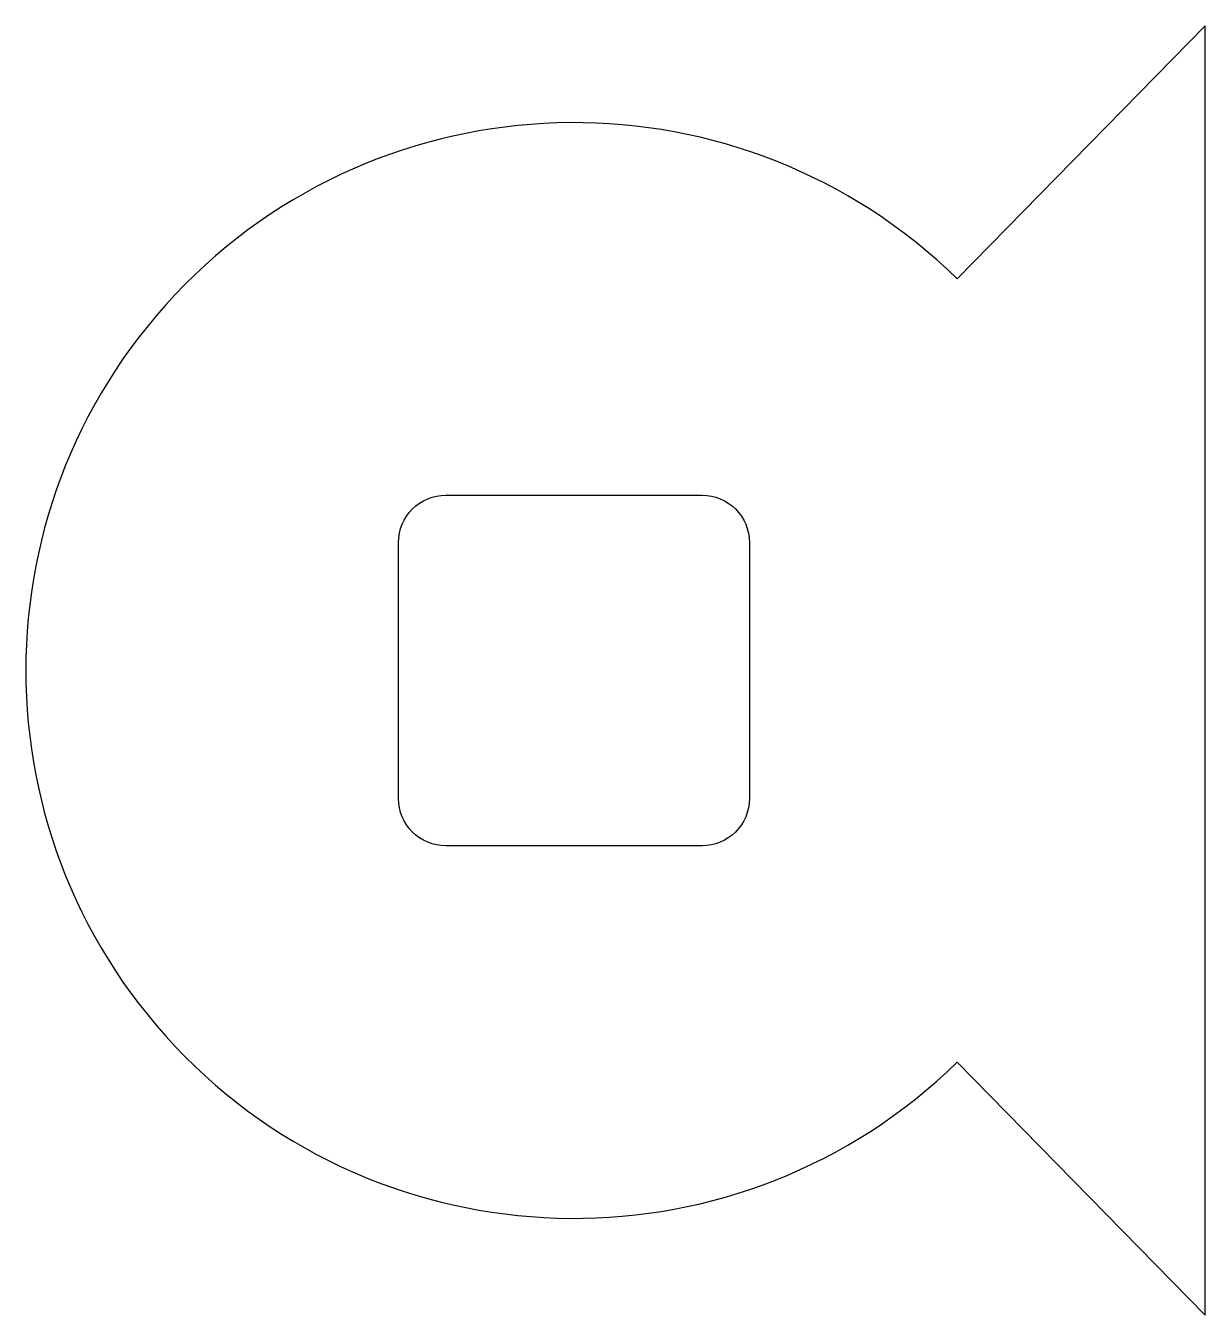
# Model space of a CAD drawing. Header units: millimetres. Extents: x -232 to 267, y -273 to 273.
import ezdxf

# ---------------------------------------------------------------- set-up
doc = ezdxf.new("R2010")
doc.units = ezdxf.units.MM

msp = doc.modelspace()

# ---------------------------------------------------------------- linework, layer by layer
for points in [[(162.27, -165.8), (267.19, -273.01), (267.19, 273.01), (162.27, 165.8, 2.37794)], [(-54.25, -74.25, -0.414214), (-74.25, -54.25), (-74.25, 54.25, -0.414214), (-54.25, 74.25), (54.25, 74.25, -0.414214), (74.25, 54.25), (74.25, -54.25, -0.414214), (54.25, -74.25)]]:
    msp.add_lwpolyline(points, format="xyb", close=True)

doc.saveas('drawing.dxf')
